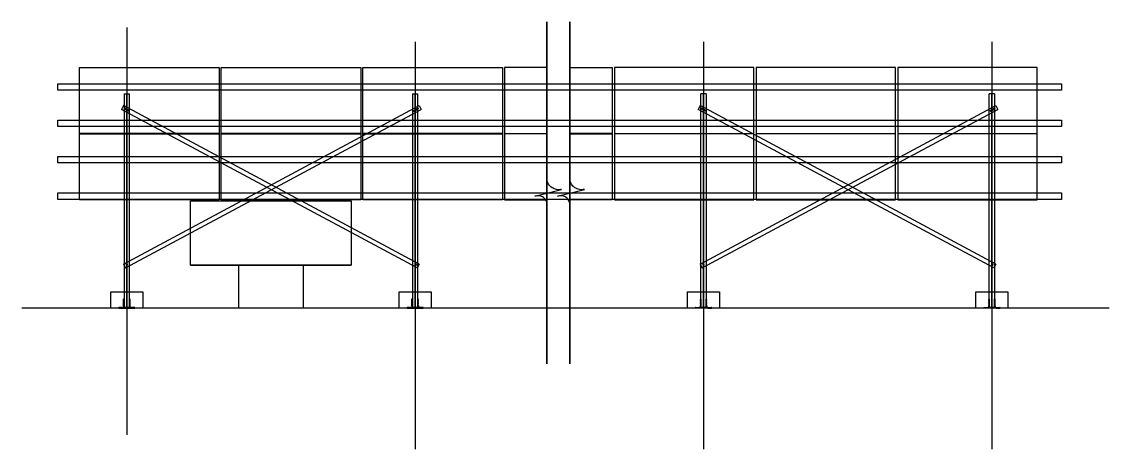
# Model space of a CAD drawing. Header units: millimetres. Extents: x -981 to 40050, y -7777 to 26000.
# Drawn here: x -981 to 9175, y -7318 to -3327 of the extents above; entities that cross this region are included whole.
import ezdxf

# ---------------------------------------------------------------- set-up
doc = ezdxf.new("R2010")
doc.units = ezdxf.units.MM
doc.layers.add('ELEVATION', color=7, linetype='Continuous')

# ---------------------------------------------------------------- blocks, each defined once
blk = doc.blocks.new('TCR_PWA_TANK_ROOF_40X26_240_BACK_ELEVATION')
for points in [[(3924, -522), (3924, 978), (3922, 987), (3919, 996), (3915, 1004), (3910, 1012), (3904, 1020), (3897, 1026), (3890, 1032), (3882, 1038), (3874, 1042), (3865, 1045), (3856, 1047), (3846, 1049), (3837, 1049), (3828, 1048), (3818, 1046), (3809, 1044), (4061, 1108), (4050, 1106), (4038, 1104), (4026, 1105), (4014, 1106), (4003, 1109), (3992, 1112), (3981, 1118), (3971, 1124), (3961, 1131), (3953, 1139), (3945, 1148), (3939, 1158), (3933, 1169), (3929, 1180), (3926, 1191), (3924, 1203), (3924, 2673)], [(3924, 2673), (3924, -522)], [(4138, -522), (4138, 978), (4135, 987), (4132, 996), (4128, 1004), (4123, 1012), (4117, 1020), (4111, 1026), (4104, 1032), (4096, 1038), (4087, 1042), (4078, 1045), (4069, 1047), (4060, 1049), (4050, 1049), (4041, 1048), (4032, 1046), (4023, 1044), (4275, 1108), (4263, 1106), (4251, 1104), (4239, 1105), (4228, 1106), (4216, 1109), (4205, 1112), (4194, 1118), (4184, 1124), (4175, 1131), (4166, 1139), (4159, 1148), (4152, 1158), (4147, 1169), (4143, 1180), (4139, 1191), (4138, 1203), (4138, 2673)], [(4138, 2673), (4138, -522)], [(0, 2620), (0, -1183)], [(2693, 2485), (2693, -1318)], [(5385, 2485), (5385, -1318)], [(8078, 2485), (8078, -1318)], [(-441, 2246), (862, 2246)], [(-441, 1629), (-441, 2246)], [(862, 2246), (862, 1629)], [(882, 2246), (2185, 2246), (2185, 1629), (882, 1629), (882, 2246)], [(2205, 2246), (3508, 2246), (3508, 1629), (2205, 1629), (2205, 2246)], [(3924, 2246), (3528, 2246)], [(3528, 2246), (3528, 1629)], [(3924, 1629), (3924, 2246)], [(4138, 1629), (4138, 2246)], [(4138, 2246), (4534, 2246)], [(4534, 2246), (4534, 1629)], [(5857, 2246), (4554, 2246), (4554, 1629), (5857, 1629), (5857, 2246)], [(7180, 2246), (5877, 2246), (5877, 1629), (7180, 1629), (7180, 2246)], [(8503, 2246), (7200, 2246)], [(7200, 2246), (7200, 1629)], [(8503, 1629), (8503, 2246)], [(-644, 2095), (8730, 2095), (8730, 2035), (-644, 2035), (-644, 2095)], [(-25, 2001), (25, 2001)], [(-25, 2001), (-25, 6), (25, 6), (25, 2001)], [(0, 6), (0, 2001)], [(2668, 2001), (2718, 2001)], [(2668, 2001), (2668, 6), (2718, 6), (2718, 2001)], [(2693, 6), (2693, 2001)], [(5410, 2001), (5360, 2001)], [(5410, 2001), (5410, 6), (5360, 6), (5360, 2001)], [(5385, 6), (5385, 2001)], [(8103, 2001), (8053, 2001)], [(8103, 2001), (8103, 6), (8053, 6), (8053, 2001)], [(8078, 6), (8078, 2001)], [(-30, 1890), (-49, 1855)], [(2713, 376), (-49, 1855)], [(-31, 411), (2730, 1890)], [(2731, 411), (-30, 1890)], [(-23, 1864), (23, 1839)], [(-20, 1857), (-21, 1858), (-22, 1860), (-22, 1861), (-21, 1863), (-20, 1864), (-19, 1865), (-17, 1865), (-16, 1865)], [(-15, 1866), (-20, 1856)], [(16, 1838), (-20, 1857)], [(20, 1846), (-16, 1865)], [(-13, 376), (2749, 1855)], [(-5, 1851), (5, 1851)], [(0, 1847), (0, 1856)], [(20, 1847), (15, 1837)], [(20, 1846), (21, 1845), (21, 1844), (22, 1843), (22, 1842), (22, 1841), (21, 1840), (21, 1839), (20, 1838), (19, 1838), (18, 1838), (17, 1838), (16, 1838)], [(2723, 1864), (2677, 1839)], [(2680, 1846), (2679, 1845), (2679, 1844), (2678, 1843), (2678, 1842), (2678, 1841), (2679, 1840), (2679, 1839), (2680, 1838), (2681, 1838), (2682, 1838), (2683, 1838), (2684, 1838)], [(2680, 1846), (2716, 1865)], [(2680, 1847), (2685, 1837)], [(2684, 1838), (2720, 1857)], [(2688, 1851), (2697, 1851)], [(2693, 1847), (2693, 1856)], [(2715, 1866), (2720, 1856)], [(2720, 1857), (2721, 1858), (2722, 1860), (2722, 1861), (2721, 1863), (2720, 1864), (2719, 1865), (2717, 1865), (2716, 1865)], [(2730, 1890), (2749, 1855)], [(5355, 1890), (5336, 1855)], [(8098, 376), (5336, 1855)], [(5354, 411), (8116, 1890)], [(8117, 411), (5355, 1890)], [(5362, 1864), (5409, 1839)], [(5366, 1857), (5365, 1858), (5364, 1860), (5364, 1861), (5364, 1863), (5365, 1864), (5367, 1865), (5368, 1865), (5370, 1865)], [(5370, 1866), (5365, 1856)], [(5401, 1838), (5366, 1857)], [(5405, 1846), (5370, 1865)], [(5373, 376), (8135, 1855)], [(5390, 1851), (5381, 1851)], [(5385, 1847), (5385, 1856)], [(5406, 1847), (5401, 1837)], [(5405, 1846), (5406, 1845), (5407, 1844), (5407, 1843), (5407, 1842), (5407, 1841), (5407, 1840), (5406, 1839), (5405, 1838), (5404, 1838), (5403, 1838), (5402, 1838), (5401, 1838)], [(8109, 1864), (8062, 1839)], [(8066, 1846), (8065, 1845), (8064, 1844), (8064, 1843), (8064, 1842), (8064, 1841), (8064, 1840), (8065, 1839), (8066, 1838), (8067, 1838), (8068, 1838), (8069, 1838), (8070, 1838)], [(8065, 1847), (8070, 1837)], [(8066, 1846), (8101, 1865)], [(8070, 1838), (8105, 1857)], [(8083, 1851), (8074, 1851)], [(8078, 1847), (8078, 1856)], [(8101, 1866), (8106, 1856)], [(8105, 1857), (8106, 1858), (8107, 1860), (8107, 1861), (8107, 1863), (8106, 1864), (8104, 1865), (8103, 1865), (8101, 1865)], [(8116, 1890), (8135, 1855)], [(-644, 1755), (8730, 1755), (8730, 1695), (-644, 1695), (-644, 1755)], [(862, 1629), (-441, 1629)], [(-441, 1626), (862, 1626), (862, 1009), (-441, 1009), (-441, 1626)], [(882, 1626), (2185, 1626), (2185, 1009), (882, 1009), (882, 1626)], [(2205, 1626), (3508, 1626), (3508, 1009), (2205, 1009), (2205, 1626)], [(3528, 1629), (3924, 1629)], [(3924, 1626), (3528, 1626)], [(3528, 1626), (3528, 1009)], [(3924, 1009), (3924, 1626)], [(4534, 1629), (4138, 1629)], [(4138, 1009), (4138, 1626)], [(4138, 1626), (4534, 1626)], [(4534, 1626), (4534, 1009)], [(5857, 1626), (4554, 1626), (4554, 1009), (5857, 1009), (5857, 1626)], [(7180, 1626), (5877, 1626), (5877, 1009), (7180, 1009), (7180, 1626)], [(7200, 1629), (8503, 1629)], [(8503, 1626), (7200, 1626), (7200, 1009), (8503, 1009), (8503, 1626)], [(-644, 1415), (8730, 1415), (8730, 1355), (-644, 1355), (-644, 1415)], [(-644, 1075), (8730, 1075), (8730, 1015), (-644, 1015), (-644, 1075)], [(596, 1000), (2096, 1000), (2096, 400), (596, 400), (596, 1000)], [(3528, 1009), (3924, 1009)], [(4534, 1009), (4138, 1009)], [(-31, 411), (-13, 376)], [(-6, 402), (6, 408)], [(4, 405), (4, 404), (3, 402), (2, 401), (0, 401), (-2, 401), (-3, 402), (-4, 404), (-4, 405), (-4, 407), (-3, 408), (-2, 409), (0, 410), (2, 409), (3, 408), (4, 407), (4, 405)], [(-3, 410), (3, 401)], [(2706, 402), (2694, 408)], [(2696, 405), (2696, 404), (2697, 402), (2698, 401), (2700, 401), (2702, 401), (2703, 402), (2704, 404), (2704, 405), (2704, 407), (2703, 408), (2702, 409), (2700, 410), (2698, 409), (2697, 408), (2696, 407), (2696, 405)], [(2703, 410), (2697, 401)], [(2731, 411), (2713, 376)], [(5354, 411), (5373, 376)], [(5380, 402), (5391, 408)], [(5390, 405), (5389, 404), (5388, 402), (5387, 401), (5385, 401), (5384, 401), (5382, 402), (5382, 404), (5381, 405), (5382, 407), (5382, 408), (5384, 409), (5385, 410), (5387, 409), (5388, 408), (5389, 407), (5390, 405)], [(5383, 410), (5388, 401)], [(8091, 402), (8080, 408)], [(8081, 405), (8082, 404), (8082, 402), (8084, 401), (8085, 401), (8087, 401), (8088, 402), (8089, 404), (8090, 405), (8089, 407), (8088, 408), (8087, 409), (8085, 410), (8084, 409), (8082, 408), (8082, 407), (8081, 405)], [(8088, 410), (8083, 401)], [(8117, 411), (8098, 376)], [(596, 400), (2096, 400)], [(1046, 400), (1646, 400), (1646, 0), (1046, 0), (1046, 400)], [(-150, 150), (150, 150), (150, 0), (-150, 0), (-150, 150)], [(-5, 156), (5, 156)], [(0, 151), (0, 160)], [(2543, 150), (2843, 150), (2843, 0), (2543, 0), (2543, 150)], [(2688, 156), (2697, 156)], [(2693, 151), (2693, 160)], [(5235, 150), (5535, 150), (5535, 0), (5235, 0), (5235, 150)], [(5390, 156), (5381, 156)], [(5385, 151), (5385, 160)], [(7928, 150), (8228, 150), (8228, 0), (7928, 0), (7928, 150)], [(8083, 156), (8074, 156)], [(8078, 151), (8078, 160)], [(9175, 0), (-981, 0)], [(-77, 3), (-76, 4), (-76, 4), (-75, 5), (-75, 5)], [(-77, 3), (-77, 2)], [(-75, 0), (-75, 0), (-76, 1), (-76, 1), (-77, 2)], [(-59, 5), (-75, 5)], [(-75, 0), (74, 0)], [(-41, 0), (-75, 0)], [(-66, 5), (-66, 0)], [(-59, 8), (-59, 0)], [(-58, 5), (-58, 5), (-58, 5), (-58, 5), (-59, 5), (-59, 5), (-59, 5), (-59, 5), (-59, 5)], [(-35, 5), (-58, 5)], [(-52, 5), (-52, 0)], [(-30, 10), (-30, 8), (-32, 6), (-33, 5), (-35, 5)], [(-23, 60), (-33, 60)], [(-23, 33), (-33, 33)], [(-30, 84), (-30, 84), (-29, 85), (-29, 85), (-29, 85)], [(-30, 84), (-30, 82)], [(-30, 80), (-30, 80), (-30, 80), (-30, 80), (-30, 80), (-30, 80), (-30, 80), (-30, 81), (-30, 81), (-30, 81), (-30, 82), (-30, 82), (-30, 82)], [(-30, 76), (-30, 76), (-30, 76), (-30, 76), (-30, 76), (-30, 76), (-30, 76), (-30, 77), (-30, 77), (-30, 77), (-30, 78), (-30, 78), (-30, 78), (-30, 78), (-30, 78), (-30, 79), (-30, 79), (-30, 79), (-30, 80), (-30, 80), (-30, 80)], [(-30, 72), (-30, 72), (-30, 72), (-30, 72), (-30, 72), (-30, 72), (-30, 72), (-30, 73), (-30, 73), (-30, 73), (-30, 74), (-30, 74), (-30, 74), (-30, 74), (-30, 74), (-30, 75), (-30, 75), (-30, 75), (-30, 76), (-30, 76), (-30, 76)], [(-30, 68), (-30, 68), (-30, 68), (-30, 68), (-30, 68), (-30, 68), (-30, 68), (-30, 69), (-30, 69), (-30, 69), (-30, 70), (-30, 70), (-30, 70), (-30, 70), (-30, 70), (-30, 71), (-30, 71), (-30, 71), (-30, 72), (-30, 72), (-30, 72)], [(-30, 64), (-30, 64), (-30, 64), (-30, 64), (-30, 64), (-30, 64), (-30, 64), (-30, 65), (-30, 65), (-30, 65), (-30, 65), (-30, 66), (-30, 66), (-30, 66), (-30, 66), (-30, 67), (-30, 67), (-30, 67), (-30, 68), (-30, 68), (-30, 68)], [(-30, 66), (-25, 66)], [(-30, 60), (-30, 60), (-30, 60), (-30, 60), (-30, 60), (-30, 60), (-30, 60), (-30, 61), (-30, 61), (-30, 61), (-30, 62), (-30, 62), (-30, 62), (-30, 62), (-30, 62), (-30, 63), (-30, 63), (-30, 63), (-30, 64), (-30, 64), (-30, 64)], [(-30, 56), (-30, 56), (-30, 56), (-30, 56), (-30, 56), (-30, 56), (-30, 56), (-30, 57), (-30, 57), (-30, 57), (-30, 58), (-30, 58), (-30, 58), (-30, 58), (-30, 58), (-30, 59), (-30, 59), (-30, 59), (-30, 60), (-30, 60), (-30, 60)], [(-30, 52), (-30, 52), (-30, 52), (-30, 52), (-30, 52), (-30, 52), (-30, 52), (-30, 53), (-30, 53), (-30, 53), (-30, 54), (-30, 54), (-30, 54), (-30, 54), (-30, 54), (-30, 55), (-30, 55), (-30, 55), (-30, 56), (-30, 56), (-30, 56)], [(-30, 48), (-30, 48), (-30, 48), (-30, 48), (-30, 48), (-30, 48), (-30, 48), (-30, 49), (-30, 49), (-30, 49), (-30, 50), (-30, 50), (-30, 50), (-30, 50), (-30, 50), (-30, 51), (-30, 51), (-30, 51), (-30, 51), (-30, 52), (-30, 52)], [(-30, 44), (-30, 44), (-30, 44), (-30, 44), (-30, 44), (-30, 44), (-30, 44), (-30, 45), (-30, 45), (-30, 45), (-30, 46), (-30, 46), (-30, 46), (-30, 46), (-30, 46), (-30, 47), (-30, 47), (-30, 47), (-30, 48), (-30, 48), (-30, 48)], [(-30, 40), (-30, 40), (-30, 40), (-30, 40), (-30, 40), (-30, 40), (-30, 40), (-30, 41), (-30, 41), (-30, 41), (-30, 42), (-30, 42), (-30, 42), (-30, 42), (-30, 42), (-30, 43), (-30, 43), (-30, 43), (-30, 44), (-30, 44), (-30, 44)], [(-30, 36), (-30, 36), (-30, 36), (-30, 36), (-30, 36), (-30, 36), (-30, 36), (-30, 37), (-30, 37), (-30, 37), (-30, 38), (-30, 38), (-30, 38), (-30, 38), (-30, 38), (-30, 39), (-30, 39), (-30, 39), (-30, 40), (-30, 40), (-30, 40)], [(-30, 32), (-30, 32), (-30, 32), (-30, 32), (-30, 32), (-30, 32), (-30, 32), (-30, 33), (-30, 33), (-30, 33), (-30, 34), (-30, 34), (-30, 34), (-30, 34), (-30, 34), (-30, 35), (-30, 35), (-30, 35), (-30, 36), (-30, 36), (-30, 36)], [(-30, 28), (-30, 28), (-30, 28), (-30, 28), (-30, 28), (-30, 28), (-30, 28), (-30, 29), (-30, 29), (-30, 29), (-30, 30), (-30, 30), (-30, 30), (-30, 30), (-30, 30), (-30, 31), (-30, 31), (-30, 31), (-30, 32), (-30, 32), (-30, 32)], [(-30, 24), (-30, 24), (-30, 24), (-30, 24), (-30, 24), (-30, 24), (-30, 24), (-30, 25), (-30, 25), (-30, 25), (-30, 26), (-30, 26), (-30, 26), (-30, 26), (-30, 26), (-30, 27), (-30, 27), (-30, 27), (-30, 28), (-30, 28), (-30, 28)], [(-30, 26), (-25, 26)], [(-30, 21), (-30, 21), (-30, 22), (-30, 22), (-30, 22), (-30, 22), (-30, 22), (-30, 23), (-30, 23), (-30, 23), (-30, 24), (-30, 24), (-30, 24)], [(-30, 21), (-30, 10)], [(-26, 85), (-29, 85)], [(-26, 85), (-26, 85), (-26, 85), (-25, 84), (-25, 84)], [(-25, 4), (-25, 84)], [(25, 4), (-25, 4)], [(-25, 4), (-25, 4), (-25, 4), (-25, 4), (-25, 4)], [(0, 0), (0, 78)], [(23, 60), (33, 60)], [(23, 33), (33, 33)], [(25, 84), (25, 84), (26, 85), (26, 85), (26, 85)], [(25, 84), (25, 4)], [(25, 66), (30, 66)], [(25, 26), (30, 26)], [(25, 4), (25, 4), (25, 4), (25, 4), (25, 4)], [(29, 85), (26, 85)], [(29, 85), (29, 85), (29, 85), (30, 84), (30, 84)], [(30, 82), (30, 84)], [(30, 82), (30, 82), (30, 82), (30, 82), (30, 82)], [(30, 82), (30, 81)], [(30, 81), (30, 80)], [(30, 81), (30, 81), (30, 81), (30, 81), (30, 81)], [(30, 80), (30, 79)], [(30, 80), (30, 80), (30, 80), (30, 80), (30, 80)], [(30, 79), (30, 78)], [(30, 79), (30, 79), (30, 79), (30, 79), (30, 79)], [(30, 78), (30, 77)], [(30, 78), (30, 78), (30, 78), (30, 78), (30, 78)], [(30, 77), (30, 76)], [(30, 77), (30, 77), (30, 77), (30, 77), (30, 77)], [(30, 76), (30, 75)], [(30, 76), (30, 76), (30, 76), (30, 76), (30, 76)], [(30, 75), (30, 74)], [(30, 75), (30, 75), (30, 75), (30, 75), (30, 75)], [(30, 74), (30, 73)], [(30, 74), (30, 74), (30, 74), (30, 74), (30, 74)], [(30, 73), (30, 72)], [(30, 73), (30, 73), (30, 73), (30, 73), (30, 73)], [(30, 72), (30, 71)], [(30, 72), (30, 72), (30, 72), (30, 72), (30, 72)], [(30, 71), (30, 70)], [(30, 71), (30, 71), (30, 71), (30, 71), (30, 71)], [(30, 70), (30, 69)], [(30, 70), (30, 70), (30, 70), (30, 70), (30, 70)], [(30, 69), (30, 68)], [(30, 69), (30, 69), (30, 69), (30, 69), (30, 69)], [(30, 68), (30, 67)], [(30, 68), (30, 68), (30, 68), (30, 68), (30, 68)], [(30, 67), (30, 66)], [(30, 67), (30, 67), (30, 67), (30, 67), (30, 67)], [(30, 66), (30, 65)], [(30, 66), (30, 66), (30, 66), (30, 66), (30, 66)], [(30, 65), (30, 64)], [(30, 65), (30, 65), (30, 65), (30, 65), (30, 65)], [(30, 64), (30, 63)], [(30, 64), (30, 64), (30, 64), (30, 64), (30, 64)], [(30, 63), (30, 62)], [(30, 63), (30, 63), (30, 63), (30, 63), (30, 63)], [(30, 62), (30, 61)], [(30, 62), (30, 62), (30, 62), (30, 62), (30, 62)], [(30, 61), (30, 60)], [(30, 61), (30, 61), (30, 61), (30, 61), (30, 61)], [(30, 60), (30, 59)], [(30, 60), (30, 60), (30, 60), (30, 60), (30, 60)], [(30, 59), (30, 58)], [(30, 59), (30, 59), (30, 59), (30, 59), (30, 59)], [(30, 58), (30, 57)], [(30, 58), (30, 58), (30, 58), (30, 58), (30, 58)], [(30, 57), (30, 56)], [(30, 57), (30, 57), (30, 57), (30, 57), (30, 57)], [(30, 56), (30, 55)], [(30, 56), (30, 56), (30, 56), (30, 56), (30, 56)], [(30, 55), (30, 54)], [(30, 55), (30, 55), (30, 55), (30, 55), (30, 55)], [(30, 54), (30, 53)], [(30, 54), (30, 54), (30, 54), (30, 54), (30, 54)], [(30, 53), (30, 52)], [(30, 53), (30, 53), (30, 53), (30, 53), (30, 53)], [(30, 52), (30, 51)], [(30, 52), (30, 52), (30, 52), (30, 52), (30, 52)], [(30, 51), (30, 50)], [(30, 51), (30, 51), (30, 51), (30, 51), (30, 51)], [(30, 50), (30, 49)], [(30, 50), (30, 50), (30, 50), (30, 50), (30, 50)], [(30, 49), (30, 48)], [(30, 49), (30, 49), (30, 49), (30, 49), (30, 49)], [(30, 48), (30, 47)], [(30, 48), (30, 48), (30, 48), (30, 48), (30, 48)], [(30, 47), (30, 46)], [(30, 47), (30, 47), (30, 47), (30, 47), (30, 47)], [(30, 46), (30, 45)], [(30, 46), (30, 46), (30, 46), (30, 46), (30, 46)], [(30, 45), (30, 44)], [(30, 45), (30, 45), (30, 45), (30, 45), (30, 45)], [(30, 44), (30, 43)], [(30, 44), (30, 44), (30, 44), (30, 44), (30, 44)], [(30, 43), (30, 42)], [(30, 43), (30, 43), (30, 43), (30, 43), (30, 43)], [(30, 42), (30, 41)], [(30, 42), (30, 42), (30, 42), (30, 42), (30, 42)], [(30, 41), (30, 40)], [(30, 41), (30, 41), (30, 41), (30, 41), (30, 41)], [(30, 40), (30, 39)], [(30, 40), (30, 40), (30, 40), (30, 40), (30, 40)], [(30, 39), (30, 38)], [(30, 39), (30, 39), (30, 39), (30, 39), (30, 39)], [(30, 38), (30, 37)], [(30, 38), (30, 38), (30, 38), (30, 38), (30, 38)], [(30, 37), (30, 36)], [(30, 37), (30, 37), (30, 37), (30, 37), (30, 37)], [(30, 36), (30, 35)], [(30, 36), (30, 36), (30, 36), (30, 36), (30, 36)], [(30, 35), (30, 34)], [(30, 35), (30, 35), (30, 35), (30, 35), (30, 35)], [(30, 34), (30, 33)], [(30, 34), (30, 34), (30, 34), (30, 34), (30, 34)], [(30, 33), (30, 32)], [(30, 33), (30, 33), (30, 33), (30, 33), (30, 33)], [(30, 32), (30, 31)], [(30, 32), (30, 32), (30, 32), (30, 32), (30, 32)], [(30, 31), (30, 30)], [(30, 31), (30, 31), (30, 31), (30, 31), (30, 31)], [(30, 30), (30, 29)], [(30, 30), (30, 30), (30, 30), (30, 30), (30, 30)], [(30, 29), (30, 28)], [(30, 29), (30, 29), (30, 29), (30, 29), (30, 29)], [(30, 28), (30, 27)], [(30, 28), (30, 28), (30, 28), (30, 28), (30, 28)], [(30, 27), (30, 26)], [(30, 27), (30, 27), (30, 27), (30, 27), (30, 27)], [(30, 26), (30, 25)], [(30, 26), (30, 26), (30, 26), (30, 26), (30, 26)], [(30, 25), (30, 24)], [(30, 25), (30, 25), (30, 25), (30, 25), (30, 25)], [(30, 24), (30, 23)], [(30, 24), (30, 24), (30, 24), (30, 24), (30, 24)], [(30, 23), (30, 22)], [(30, 23), (30, 23), (30, 23), (30, 23), (30, 23)], [(30, 22), (30, 21)], [(30, 22), (30, 22), (30, 22), (30, 22), (30, 22)], [(30, 21), (30, 10)], [(30, 21), (30, 21), (30, 21), (30, 21), (30, 21)], [(35, 5), (33, 5), (32, 6), (30, 8), (30, 10)], [(58, 5), (35, 5)], [(51, 5), (51, 0)], [(58, 8), (58, 0)], [(59, 5), (59, 5), (59, 5), (59, 5), (58, 5), (58, 5), (58, 5), (58, 5), (58, 5)], [(74, 5), (59, 5)], [(65, 5), (65, 0)], [(74, 5), (75, 5), (76, 4), (76, 4), (76, 3)], [(76, 2), (76, 1), (76, 1), (75, 0), (74, 0)], [(76, 2), (76, 3)], [(2616, 3), (2616, 4), (2617, 4), (2617, 5), (2618, 5)], [(2616, 3), (2616, 2)], [(2618, 0), (2617, 0), (2617, 1), (2616, 1), (2616, 2)], [(2634, 5), (2618, 5)], [(2618, 0), (2767, 0)], [(2652, 0), (2618, 0)], [(2627, 5), (2627, 0)], [(2634, 8), (2634, 0)], [(2635, 5), (2635, 5), (2634, 5), (2634, 5), (2634, 5), (2634, 5), (2634, 5), (2634, 5), (2634, 5)], [(2658, 5), (2635, 5)], [(2641, 5), (2641, 0)], [(2663, 10), (2662, 8), (2661, 6), (2660, 5), (2658, 5)], [(2670, 60), (2660, 60)], [(2670, 33), (2660, 33)], [(2663, 84), (2663, 84), (2663, 85), (2664, 85), (2664, 85)], [(2663, 84), (2663, 82)], [(2663, 80), (2663, 80), (2663, 80), (2663, 80), (2663, 80), (2663, 80), (2663, 80), (2663, 81), (2663, 81), (2663, 81), (2663, 82), (2663, 82), (2663, 82)], [(2663, 76), (2663, 76), (2663, 76), (2663, 76), (2663, 76), (2663, 76), (2663, 76), (2663, 77), (2663, 77), (2663, 77), (2663, 78), (2663, 78), (2663, 78), (2663, 78), (2663, 78), (2663, 79), (2663, 79), (2663, 79), (2663, 80), (2663, 80), (2663, 80)], [(2663, 72), (2663, 72), (2663, 72), (2663, 72), (2663, 72), (2663, 72), (2663, 72), (2663, 73), (2663, 73), (2663, 73), (2663, 74), (2663, 74), (2663, 74), (2663, 74), (2663, 74), (2663, 75), (2663, 75), (2663, 75), (2663, 76), (2663, 76), (2663, 76)], [(2663, 68), (2663, 68), (2663, 68), (2663, 68), (2663, 68), (2663, 68), (2663, 68), (2663, 69), (2663, 69), (2663, 69), (2663, 70), (2663, 70), (2663, 70), (2663, 70), (2663, 70), (2663, 71), (2663, 71), (2663, 71), (2663, 72), (2663, 72), (2663, 72)], [(2663, 64), (2663, 64), (2663, 64), (2663, 64), (2663, 64), (2663, 64), (2663, 64), (2663, 65), (2663, 65), (2663, 65), (2663, 65), (2663, 66), (2663, 66), (2663, 66), (2663, 66), (2663, 67), (2663, 67), (2663, 67), (2663, 68), (2663, 68), (2663, 68)], [(2663, 66), (2667, 66)], [(2663, 60), (2663, 60), (2663, 60), (2663, 60), (2663, 60), (2663, 60), (2663, 60), (2663, 61), (2663, 61), (2663, 61), (2663, 62), (2663, 62), (2663, 62), (2663, 62), (2663, 62), (2663, 63), (2663, 63), (2663, 63), (2663, 64), (2663, 64), (2663, 64)], [(2663, 56), (2663, 56), (2663, 56), (2663, 56), (2663, 56), (2663, 56), (2663, 56), (2663, 57), (2663, 57), (2663, 57), (2663, 58), (2663, 58), (2663, 58), (2663, 58), (2663, 58), (2663, 59), (2663, 59), (2663, 59), (2663, 60), (2663, 60), (2663, 60)], [(2663, 52), (2663, 52), (2663, 52), (2663, 52), (2663, 52), (2663, 52), (2663, 52), (2663, 53), (2663, 53), (2663, 53), (2663, 54), (2663, 54), (2663, 54), (2663, 54), (2663, 54), (2663, 55), (2663, 55), (2663, 55), (2663, 56), (2663, 56), (2663, 56)], [(2663, 48), (2663, 48), (2663, 48), (2663, 48), (2663, 48), (2663, 48), (2663, 48), (2663, 49), (2663, 49), (2663, 49), (2663, 50), (2663, 50), (2663, 50), (2663, 50), (2663, 50), (2663, 51), (2663, 51), (2663, 51), (2663, 51), (2663, 52), (2663, 52)], [(2663, 44), (2663, 44), (2663, 44), (2663, 44), (2663, 44), (2663, 44), (2663, 44), (2663, 45), (2663, 45), (2663, 45), (2663, 46), (2663, 46), (2663, 46), (2663, 46), (2663, 46), (2663, 47), (2663, 47), (2663, 47), (2663, 48), (2663, 48), (2663, 48)], [(2663, 40), (2663, 40), (2663, 40), (2663, 40), (2663, 40), (2663, 40), (2663, 40), (2663, 41), (2663, 41), (2663, 41), (2663, 42), (2663, 42), (2663, 42), (2663, 42), (2663, 42), (2663, 43), (2663, 43), (2663, 43), (2663, 44), (2663, 44), (2663, 44)], [(2663, 36), (2663, 36), (2663, 36), (2663, 36), (2663, 36), (2663, 36), (2663, 36), (2663, 37), (2663, 37), (2663, 37), (2663, 38), (2663, 38), (2663, 38), (2663, 38), (2663, 38), (2663, 39), (2663, 39), (2663, 39), (2663, 40), (2663, 40), (2663, 40)], [(2663, 32), (2663, 32), (2663, 32), (2663, 32), (2663, 32), (2663, 32), (2663, 32), (2663, 33), (2663, 33), (2663, 33), (2663, 34), (2663, 34), (2663, 34), (2663, 34), (2663, 34), (2663, 35), (2663, 35), (2663, 35), (2663, 36), (2663, 36), (2663, 36)], [(2663, 28), (2663, 28), (2663, 28), (2663, 28), (2663, 28), (2663, 28), (2663, 28), (2663, 29), (2663, 29), (2663, 29), (2663, 30), (2663, 30), (2663, 30), (2663, 30), (2663, 30), (2663, 31), (2663, 31), (2663, 31), (2663, 32), (2663, 32), (2663, 32)], [(2663, 24), (2663, 24), (2663, 24), (2663, 24), (2663, 24), (2663, 24), (2663, 24), (2663, 25), (2663, 25), (2663, 25), (2663, 26), (2663, 26), (2663, 26), (2663, 26), (2663, 26), (2663, 27), (2663, 27), (2663, 27), (2663, 28), (2663, 28), (2663, 28)], [(2663, 26), (2667, 26)], [(2663, 21), (2663, 21), (2663, 22), (2663, 22), (2663, 22), (2663, 22), (2663, 22), (2663, 23), (2663, 23), (2663, 23), (2663, 24), (2663, 24), (2663, 24)], [(2663, 21), (2663, 10)], [(2666, 85), (2664, 85)], [(2666, 85), (2667, 85), (2667, 85), (2667, 84), (2667, 84)], [(2667, 4), (2667, 84)], [(2668, 4), (2668, 4), (2668, 4), (2667, 4), (2667, 4)], [(2718, 4), (2668, 4)], [(2693, 0), (2693, 78)], [(2716, 60), (2725, 60)], [(2716, 33), (2725, 33)], [(2718, 84), (2718, 84), (2718, 85), (2719, 85), (2719, 85)], [(2718, 84), (2718, 4)], [(2718, 66), (2723, 66)], [(2718, 26), (2723, 26)], [(2718, 4), (2718, 4), (2718, 4), (2718, 4), (2718, 4)], [(2721, 85), (2719, 85)], [(2721, 85), (2722, 85), (2722, 85), (2722, 84), (2722, 84)], [(2722, 82), (2722, 84)], [(2722, 82), (2722, 82), (2722, 82), (2722, 82), (2722, 82)], [(2722, 82), (2723, 81)], [(2723, 81), (2722, 80)], [(2722, 80), (2723, 79)], [(2722, 80), (2722, 80), (2722, 80), (2722, 80), (2722, 80)], [(2723, 79), (2722, 78)], [(2722, 78), (2723, 77)], [(2722, 78), (2722, 78), (2722, 78), (2722, 78), (2722, 78)], [(2723, 77), (2722, 76)], [(2722, 76), (2723, 75)], [(2722, 76), (2722, 76), (2722, 76), (2722, 76), (2722, 76)], [(2723, 75), (2722, 74)], [(2722, 74), (2723, 73)], [(2722, 74), (2722, 74), (2722, 74), (2722, 74), (2722, 74)], [(2723, 73), (2722, 72)], [(2722, 72), (2723, 71)], [(2722, 72), (2722, 72), (2722, 72), (2722, 72), (2722, 72)], [(2723, 71), (2722, 70)], [(2722, 70), (2723, 69)], [(2722, 70), (2722, 70), (2722, 70), (2722, 70), (2722, 70)], [(2723, 69), (2722, 68)], [(2722, 68), (2723, 67)], [(2722, 68), (2722, 68), (2722, 68), (2722, 68), (2722, 68)], [(2723, 67), (2722, 66)], [(2722, 66), (2723, 65)], [(2722, 66), (2722, 66), (2722, 66), (2722, 66), (2722, 66)], [(2723, 65), (2722, 64)], [(2722, 64), (2723, 63)], [(2722, 64), (2722, 64), (2722, 64), (2722, 64), (2722, 64)], [(2723, 63), (2722, 62)], [(2722, 62), (2723, 61)], [(2722, 62), (2722, 62), (2722, 62), (2722, 62), (2722, 62)], [(2723, 61), (2722, 60)], [(2722, 60), (2723, 59)], [(2722, 60), (2722, 60), (2722, 60), (2722, 60), (2722, 60)], [(2723, 59), (2722, 58)], [(2722, 58), (2723, 57)], [(2722, 58), (2722, 58), (2722, 58), (2722, 58), (2722, 58)], [(2723, 57), (2722, 56)], [(2722, 56), (2723, 55)], [(2722, 56), (2722, 56), (2722, 56), (2722, 56), (2722, 56)], [(2723, 55), (2722, 54)], [(2722, 54), (2723, 53)], [(2722, 54), (2722, 54), (2722, 54), (2722, 54), (2722, 54)], [(2723, 53), (2722, 52)], [(2722, 52), (2723, 51)], [(2722, 52), (2722, 52), (2722, 52), (2722, 52), (2722, 52)], [(2723, 51), (2722, 50)], [(2722, 50), (2723, 49)], [(2722, 50), (2722, 50), (2722, 50), (2722, 50), (2722, 50)], [(2723, 49), (2722, 48)], [(2722, 48), (2723, 47)], [(2722, 48), (2722, 48), (2722, 48), (2722, 48), (2722, 48)], [(2723, 47), (2722, 46)], [(2722, 46), (2723, 45)], [(2722, 46), (2722, 46), (2722, 46), (2722, 46), (2722, 46)], [(2723, 45), (2722, 44)], [(2722, 44), (2723, 43)], [(2722, 44), (2722, 44), (2722, 44), (2722, 44), (2722, 44)], [(2723, 43), (2722, 42)], [(2722, 42), (2723, 41)], [(2722, 42), (2722, 42), (2722, 42), (2722, 42), (2722, 42)], [(2723, 41), (2722, 40)], [(2722, 40), (2723, 39)], [(2722, 40), (2722, 40), (2722, 40), (2722, 40), (2722, 40)], [(2723, 39), (2722, 38)], [(2722, 38), (2723, 37)], [(2722, 38), (2722, 38), (2722, 38), (2722, 38), (2722, 38)], [(2723, 37), (2722, 36)], [(2722, 36), (2723, 35)], [(2722, 36), (2722, 36), (2722, 36), (2722, 36), (2722, 36)], [(2723, 35), (2722, 34)], [(2722, 34), (2723, 33)], [(2722, 34), (2722, 34), (2722, 34), (2722, 34), (2722, 34)], [(2723, 33), (2722, 32)], [(2722, 32), (2723, 31)], [(2722, 32), (2722, 32), (2722, 32), (2722, 32), (2722, 32)], [(2723, 31), (2722, 30)], [(2722, 30), (2723, 29)], [(2722, 30), (2722, 30), (2722, 30), (2722, 30), (2722, 30)], [(2723, 29), (2722, 28)], [(2722, 28), (2723, 27)], [(2722, 28), (2722, 28), (2722, 28), (2722, 28), (2722, 28)], [(2723, 27), (2722, 26)], [(2722, 26), (2723, 25)], [(2722, 26), (2722, 26), (2722, 26), (2722, 26), (2722, 26)], [(2723, 25), (2722, 24)], [(2722, 24), (2723, 23)], [(2722, 24), (2722, 24), (2722, 24), (2722, 24), (2722, 24)], [(2723, 23), (2722, 22)], [(2722, 22), (2723, 21)], [(2722, 22), (2722, 22), (2722, 22), (2722, 22), (2722, 22)], [(2723, 81), (2723, 81), (2723, 81), (2723, 81), (2723, 81)], [(2723, 79), (2723, 79), (2723, 79), (2723, 79), (2723, 79)], [(2723, 77), (2723, 77), (2723, 77), (2723, 77), (2723, 77)], [(2723, 75), (2723, 75), (2723, 75), (2723, 75), (2723, 75)], [(2723, 73), (2723, 73), (2723, 73), (2723, 73), (2723, 73)], [(2723, 71), (2723, 71), (2723, 71), (2723, 71), (2723, 71)], [(2723, 69), (2723, 69), (2723, 69), (2723, 69), (2723, 69)], [(2723, 67), (2723, 67), (2723, 67), (2723, 67), (2723, 67)], [(2723, 65), (2723, 65), (2723, 65), (2723, 65), (2723, 65)], [(2723, 63), (2723, 63), (2723, 63), (2723, 63), (2723, 63)], [(2723, 61), (2723, 61), (2723, 61), (2723, 61), (2723, 61)], [(2723, 59), (2723, 59), (2723, 59), (2723, 59), (2723, 59)], [(2723, 57), (2723, 57), (2723, 57), (2723, 57), (2723, 57)], [(2723, 55), (2723, 55), (2723, 55), (2723, 55), (2723, 55)], [(2723, 53), (2723, 53), (2723, 53), (2723, 53), (2723, 53)], [(2723, 51), (2723, 51), (2723, 51), (2723, 51), (2723, 51)], [(2723, 49), (2723, 49), (2723, 49), (2723, 49), (2723, 49)], [(2723, 47), (2723, 47), (2723, 47), (2723, 47), (2723, 47)], [(2723, 45), (2723, 45), (2723, 45), (2723, 45), (2723, 45)], [(2723, 43), (2723, 43), (2723, 43), (2723, 43), (2723, 43)], [(2723, 41), (2723, 41), (2723, 41), (2723, 41), (2723, 41)], [(2723, 39), (2723, 39), (2723, 39), (2723, 39), (2723, 39)], [(2723, 37), (2723, 37), (2723, 37), (2723, 37), (2723, 37)], [(2723, 35), (2723, 35), (2723, 35), (2723, 35), (2723, 35)], [(2723, 33), (2723, 33), (2723, 33), (2723, 33), (2723, 33)], [(2723, 31), (2723, 31), (2723, 31), (2723, 31), (2723, 31)], [(2723, 29), (2723, 29), (2723, 29), (2723, 29), (2723, 29)], [(2723, 27), (2723, 27), (2723, 27), (2723, 27), (2723, 27)], [(2723, 25), (2723, 25), (2723, 25), (2723, 25), (2723, 25)], [(2723, 23), (2723, 23), (2723, 23), (2723, 23), (2723, 23)], [(2723, 21), (2723, 10)], [(2723, 21), (2723, 21), (2723, 21), (2723, 21), (2723, 21)], [(2728, 5), (2726, 5), (2724, 6), (2723, 8), (2723, 10)], [(2751, 5), (2728, 5)], [(2744, 5), (2744, 0)], [(2751, 8), (2751, 0)], [(2752, 5), (2752, 5), (2751, 5), (2751, 5), (2751, 5), (2751, 5), (2751, 5), (2751, 5), (2751, 5)], [(2767, 5), (2752, 5)], [(2758, 5), (2758, 0)], [(2767, 5), (2768, 5), (2769, 4), (2769, 4), (2769, 3)], [(2769, 2), (2769, 1), (2769, 1), (2768, 0), (2767, 0)], [(2769, 2), (2769, 3)], [(5311, 5), (5310, 5), (5310, 4), (5309, 4), (5309, 3)], [(5309, 2), (5309, 3)], [(5309, 2), (5309, 1), (5310, 1), (5310, 0), (5311, 0)], [(5311, 5), (5327, 5)], [(5460, 0), (5311, 0)], [(5320, 5), (5320, 0)], [(5327, 8), (5327, 0)], [(5327, 5), (5327, 5), (5327, 5), (5327, 5), (5327, 5), (5327, 5), (5327, 5), (5327, 5), (5327, 5)], [(5327, 5), (5350, 5)], [(5334, 5), (5334, 0)], [(5350, 5), (5352, 5), (5354, 6), (5355, 8), (5355, 10)], [(5363, 60), (5353, 60)], [(5363, 33), (5353, 33)], [(5356, 82), (5355, 81)], [(5355, 81), (5356, 80)], [(5355, 81), (5355, 81), (5355, 81), (5355, 81), (5355, 81)], [(5356, 80), (5355, 79)], [(5355, 79), (5356, 78)], [(5355, 79), (5355, 79), (5355, 79), (5355, 79), (5355, 79)], [(5356, 78), (5355, 77)], [(5355, 77), (5356, 76)], [(5355, 77), (5355, 77), (5355, 77), (5355, 77), (5355, 77)], [(5356, 76), (5355, 75)], [(5355, 75), (5356, 74)], [(5355, 75), (5355, 75), (5355, 75), (5355, 75), (5355, 75)], [(5356, 74), (5355, 73)], [(5355, 73), (5356, 72)], [(5355, 73), (5355, 73), (5355, 73), (5355, 73), (5355, 73)], [(5356, 72), (5355, 71)], [(5355, 71), (5356, 70)], [(5355, 71), (5355, 71), (5355, 71), (5355, 71), (5355, 71)], [(5356, 70), (5355, 69)], [(5355, 69), (5356, 68)], [(5355, 69), (5355, 69), (5355, 69), (5355, 69), (5355, 69)], [(5356, 68), (5355, 67)], [(5355, 67), (5356, 66)], [(5355, 67), (5355, 67), (5355, 67), (5355, 67), (5355, 67)], [(5356, 66), (5355, 65)], [(5355, 65), (5356, 64)], [(5355, 65), (5355, 65), (5355, 65), (5355, 65), (5355, 65)], [(5356, 64), (5355, 63)], [(5355, 63), (5356, 62)], [(5355, 63), (5355, 63), (5355, 63), (5355, 63), (5355, 63)], [(5356, 62), (5355, 61)], [(5355, 61), (5356, 60)], [(5355, 61), (5355, 61), (5355, 61), (5355, 61), (5355, 61)], [(5356, 60), (5355, 59)], [(5355, 59), (5356, 58)], [(5355, 59), (5355, 59), (5355, 59), (5355, 59), (5355, 59)], [(5356, 58), (5355, 57)], [(5355, 57), (5356, 56)], [(5355, 57), (5355, 57), (5355, 57), (5355, 57), (5355, 57)], [(5356, 56), (5355, 55)], [(5355, 55), (5356, 54)], [(5355, 55), (5355, 55), (5355, 55), (5355, 55), (5355, 55)], [(5356, 54), (5355, 53)], [(5355, 53), (5356, 52)], [(5355, 53), (5355, 53), (5355, 53), (5355, 53), (5355, 53)], [(5356, 52), (5355, 51)], [(5355, 51), (5356, 50)], [(5355, 51), (5355, 51), (5355, 51), (5355, 51), (5355, 51)], [(5356, 50), (5355, 49)], [(5355, 49), (5356, 48)], [(5355, 49), (5355, 49), (5355, 49), (5355, 49), (5355, 49)], [(5356, 48), (5355, 47)], [(5355, 47), (5356, 46)], [(5355, 47), (5355, 47), (5355, 47), (5355, 47), (5355, 47)], [(5356, 46), (5355, 45)], [(5355, 45), (5356, 44)], [(5355, 45), (5355, 45), (5355, 45), (5355, 45), (5355, 45)], [(5356, 44), (5355, 43)], [(5355, 43), (5356, 42)], [(5355, 43), (5355, 43), (5355, 43), (5355, 43), (5355, 43)], [(5356, 42), (5355, 41)], [(5355, 41), (5356, 40)], [(5355, 41), (5355, 41), (5355, 41), (5355, 41), (5355, 41)], [(5356, 40), (5355, 39)], [(5355, 39), (5356, 38)], [(5355, 39), (5355, 39), (5355, 39), (5355, 39), (5355, 39)], [(5356, 38), (5355, 37)], [(5355, 37), (5356, 36)], [(5355, 37), (5355, 37), (5355, 37), (5355, 37), (5355, 37)], [(5356, 36), (5355, 35)], [(5355, 35), (5356, 34)], [(5355, 35), (5355, 35), (5355, 35), (5355, 35), (5355, 35)], [(5356, 34), (5355, 33)], [(5355, 33), (5356, 32)], [(5355, 33), (5355, 33), (5355, 33), (5355, 33), (5355, 33)], [(5356, 32), (5355, 31)], [(5355, 31), (5356, 30)], [(5355, 31), (5355, 31), (5355, 31), (5355, 31), (5355, 31)], [(5356, 30), (5355, 29)], [(5355, 29), (5356, 28)], [(5355, 29), (5355, 29), (5355, 29), (5355, 29), (5355, 29)], [(5356, 28), (5355, 27)], [(5355, 27), (5356, 26)], [(5355, 27), (5355, 27), (5355, 27), (5355, 27), (5355, 27)], [(5356, 26), (5355, 25)], [(5355, 25), (5356, 24)], [(5355, 25), (5355, 25), (5355, 25), (5355, 25), (5355, 25)], [(5356, 24), (5355, 23)], [(5355, 23), (5356, 22)], [(5355, 23), (5355, 23), (5355, 23), (5355, 23), (5355, 23)], [(5356, 22), (5355, 21)], [(5355, 21), (5355, 10)], [(5355, 21), (5355, 21), (5355, 21), (5355, 21), (5355, 21)], [(5357, 85), (5356, 85), (5356, 85), (5356, 84), (5356, 84)], [(5356, 82), (5356, 84)], [(5356, 82), (5356, 82), (5356, 82), (5356, 82), (5356, 82)], [(5356, 80), (5356, 80), (5356, 80), (5356, 80), (5356, 80)], [(5356, 78), (5356, 78), (5356, 78), (5356, 78), (5356, 78)], [(5356, 76), (5356, 76), (5356, 76), (5356, 76), (5356, 76)], [(5356, 74), (5356, 74), (5356, 74), (5356, 74), (5356, 74)], [(5356, 72), (5356, 72), (5356, 72), (5356, 72), (5356, 72)], [(5356, 70), (5356, 70), (5356, 70), (5356, 70), (5356, 70)], [(5356, 68), (5356, 68), (5356, 68), (5356, 68), (5356, 68)], [(5360, 66), (5356, 66)], [(5356, 66), (5356, 66), (5356, 66), (5356, 66), (5356, 66)], [(5356, 64), (5356, 64), (5356, 64), (5356, 64), (5356, 64)], [(5356, 62), (5356, 62), (5356, 62), (5356, 62), (5356, 62)], [(5356, 60), (5356, 60), (5356, 60), (5356, 60), (5356, 60)], [(5356, 58), (5356, 58), (5356, 58), (5356, 58), (5356, 58)], [(5356, 56), (5356, 56), (5356, 56), (5356, 56), (5356, 56)], [(5356, 54), (5356, 54), (5356, 54), (5356, 54), (5356, 54)], [(5356, 52), (5356, 52), (5356, 52), (5356, 52), (5356, 52)], [(5356, 50), (5356, 50), (5356, 50), (5356, 50), (5356, 50)], [(5356, 48), (5356, 48), (5356, 48), (5356, 48), (5356, 48)], [(5356, 46), (5356, 46), (5356, 46), (5356, 46), (5356, 46)], [(5356, 44), (5356, 44), (5356, 44), (5356, 44), (5356, 44)], [(5356, 42), (5356, 42), (5356, 42), (5356, 42), (5356, 42)], [(5356, 40), (5356, 40), (5356, 40), (5356, 40), (5356, 40)], [(5356, 38), (5356, 38), (5356, 38), (5356, 38), (5356, 38)], [(5356, 36), (5356, 36), (5356, 36), (5356, 36), (5356, 36)], [(5356, 34), (5356, 34), (5356, 34), (5356, 34), (5356, 34)], [(5356, 32), (5356, 32), (5356, 32), (5356, 32), (5356, 32)], [(5356, 30), (5356, 30), (5356, 30), (5356, 30), (5356, 30)], [(5356, 28), (5356, 28), (5356, 28), (5356, 28), (5356, 28)], [(5360, 26), (5356, 26)], [(5356, 26), (5356, 26), (5356, 26), (5356, 26), (5356, 26)], [(5356, 24), (5356, 24), (5356, 24), (5356, 24), (5356, 24)], [(5356, 22), (5356, 22), (5356, 22), (5356, 22), (5356, 22)], [(5357, 85), (5359, 85)], [(5360, 84), (5360, 84), (5360, 85), (5360, 85), (5359, 85)], [(5360, 84), (5360, 4)], [(5360, 4), (5360, 4), (5360, 4), (5360, 4), (5361, 4)], [(5361, 4), (5410, 4)], [(5385, 0), (5385, 78)], [(5408, 60), (5418, 60)], [(5408, 33), (5418, 33)], [(5410, 4), (5410, 4), (5411, 4), (5411, 4), (5411, 4)], [(5412, 85), (5411, 85), (5411, 85), (5411, 84), (5411, 84)], [(5411, 4), (5411, 84)], [(5415, 66), (5411, 66)], [(5415, 26), (5411, 26)], [(5412, 85), (5414, 85)], [(5415, 84), (5415, 84), (5415, 85), (5414, 85), (5414, 85)], [(5415, 84), (5415, 82)], [(5415, 80), (5415, 80), (5415, 80), (5415, 80), (5415, 80), (5415, 80), (5415, 80), (5416, 81), (5416, 81), (5416, 81), (5415, 82), (5415, 82), (5415, 82)], [(5415, 76), (5415, 76), (5415, 76), (5415, 76), (5415, 76), (5415, 76), (5415, 76), (5416, 77), (5416, 77), (5416, 77), (5415, 78), (5415, 78), (5415, 78), (5415, 78), (5415, 78), (5416, 79), (5416, 79), (5416, 79), (5415, 80), (5415, 80), (5415, 80)], [(5415, 72), (5415, 72), (5415, 72), (5415, 72), (5415, 72), (5415, 72), (5415, 72), (5416, 73), (5416, 73), (5416, 73), (5415, 74), (5415, 74), (5415, 74), (5415, 74), (5415, 74), (5416, 75), (5416, 75), (5416, 75), (5415, 76), (5415, 76), (5415, 76)], [(5415, 68), (5415, 68), (5415, 68), (5415, 68), (5415, 68), (5415, 68), (5415, 68), (5416, 69), (5416, 69), (5416, 69), (5415, 70), (5415, 70), (5415, 70), (5415, 70), (5415, 70), (5416, 71), (5416, 71), (5416, 71), (5415, 72), (5415, 72), (5415, 72)], [(5415, 64), (5415, 64), (5415, 64), (5415, 64), (5415, 64), (5415, 64), (5415, 64), (5416, 65), (5416, 65), (5416, 65), (5415, 65), (5415, 66), (5415, 66), (5415, 66), (5415, 66), (5416, 67), (5416, 67), (5416, 67), (5415, 68), (5415, 68), (5415, 68)], [(5415, 60), (5415, 60), (5415, 60), (5415, 60), (5415, 60), (5415, 60), (5415, 60), (5416, 61), (5416, 61), (5416, 61), (5415, 62), (5415, 62), (5415, 62), (5415, 62), (5415, 62), (5416, 63), (5416, 63), (5416, 63), (5415, 64), (5415, 64), (5415, 64)], [(5415, 56), (5415, 56), (5415, 56), (5415, 56), (5415, 56), (5415, 56), (5415, 56), (5416, 57), (5416, 57), (5416, 57), (5415, 58), (5415, 58), (5415, 58), (5415, 58), (5415, 58), (5416, 59), (5416, 59), (5416, 59), (5415, 60), (5415, 60), (5415, 60)], [(5415, 52), (5415, 52), (5415, 52), (5415, 52), (5415, 52), (5415, 52), (5415, 52), (5416, 53), (5416, 53), (5416, 53), (5415, 54), (5415, 54), (5415, 54), (5415, 54), (5415, 54), (5416, 55), (5416, 55), (5416, 55), (5415, 56), (5415, 56), (5415, 56)], [(5415, 48), (5415, 48), (5415, 48), (5415, 48), (5415, 48), (5415, 48), (5415, 48), (5416, 49), (5416, 49), (5416, 49), (5415, 50), (5415, 50), (5415, 50), (5415, 50), (5415, 50), (5416, 51), (5416, 51), (5416, 51), (5415, 51), (5415, 52), (5415, 52)], [(5415, 44), (5415, 44), (5415, 44), (5415, 44), (5415, 44), (5415, 44), (5415, 44), (5416, 45), (5416, 45), (5416, 45), (5415, 46), (5415, 46), (5415, 46), (5415, 46), (5415, 46), (5416, 47), (5416, 47), (5416, 47), (5415, 48), (5415, 48), (5415, 48)], [(5415, 40), (5415, 40), (5415, 40), (5415, 40), (5415, 40), (5415, 40), (5415, 40), (5416, 41), (5416, 41), (5416, 41), (5415, 42), (5415, 42), (5415, 42), (5415, 42), (5415, 42), (5416, 43), (5416, 43), (5416, 43), (5415, 44), (5415, 44), (5415, 44)], [(5415, 36), (5415, 36), (5415, 36), (5415, 36), (5415, 36), (5415, 36), (5415, 36), (5416, 37), (5416, 37), (5416, 37), (5415, 38), (5415, 38), (5415, 38), (5415, 38), (5415, 38), (5416, 39), (5416, 39), (5416, 39), (5415, 40), (5415, 40), (5415, 40)], [(5415, 32), (5415, 32), (5415, 32), (5415, 32), (5415, 32), (5415, 32), (5415, 32), (5416, 33), (5416, 33), (5416, 33), (5415, 34), (5415, 34), (5415, 34), (5415, 34), (5415, 34), (5416, 35), (5416, 35), (5416, 35), (5415, 36), (5415, 36), (5415, 36)], [(5415, 28), (5415, 28), (5415, 28), (5415, 28), (5415, 28), (5415, 28), (5415, 28), (5416, 29), (5416, 29), (5416, 29), (5415, 30), (5415, 30), (5415, 30), (5415, 30), (5415, 30), (5416, 31), (5416, 31), (5416, 31), (5415, 32), (5415, 32), (5415, 32)], [(5415, 24), (5415, 24), (5415, 24), (5415, 24), (5415, 24), (5415, 24), (5415, 24), (5416, 25), (5416, 25), (5416, 25), (5415, 26), (5415, 26), (5415, 26), (5415, 26), (5415, 26), (5416, 27), (5416, 27), (5416, 27), (5415, 28), (5415, 28), (5415, 28)], [(5416, 21), (5416, 21), (5415, 22), (5415, 22), (5415, 22), (5415, 22), (5415, 22), (5416, 23), (5416, 23), (5416, 23), (5415, 24), (5415, 24), (5415, 24)], [(5416, 21), (5416, 10)], [(5416, 10), (5416, 8), (5417, 6), (5419, 5), (5421, 5)], [(5421, 5), (5444, 5)], [(5426, 0), (5460, 0)], [(5437, 5), (5437, 0)], [(5444, 8), (5444, 0)], [(5444, 5), (5444, 5), (5444, 5), (5444, 5), (5444, 5), (5444, 5), (5444, 5), (5444, 5), (5444, 5)], [(5444, 5), (5460, 5)], [(5451, 5), (5451, 0)], [(5462, 3), (5462, 4), (5461, 4), (5461, 5), (5460, 5)], [(5460, 0), (5461, 0), (5461, 1), (5462, 1), (5462, 2)], [(5462, 3), (5462, 2)], [(8004, 5), (8003, 5), (8002, 4), (8002, 4), (8002, 3)], [(8002, 2), (8002, 3)], [(8002, 2), (8002, 1), (8002, 1), (8003, 0), (8004, 0)], [(8004, 5), (8019, 5)], [(8153, 0), (8004, 0)], [(8013, 5), (8013, 0)], [(8019, 5), (8019, 5), (8020, 5), (8020, 5), (8020, 5), (8020, 5), (8020, 5), (8020, 5), (8020, 5)], [(8020, 8), (8020, 0)], [(8020, 5), (8043, 5)], [(8027, 5), (8027, 0)], [(8043, 5), (8045, 5), (8047, 6), (8048, 8), (8048, 10)], [(8055, 60), (8046, 60)], [(8055, 33), (8046, 33)], [(8049, 82), (8048, 81)], [(8048, 81), (8049, 80)], [(8048, 81), (8048, 81), (8048, 81), (8048, 81), (8048, 81)], [(8049, 80), (8048, 79)], [(8048, 79), (8049, 78)], [(8048, 79), (8048, 79), (8048, 79), (8048, 79), (8048, 79)], [(8049, 78), (8048, 77)], [(8048, 77), (8049, 76)], [(8048, 77), (8048, 77), (8048, 77), (8048, 77), (8048, 77)], [(8049, 76), (8048, 75)], [(8048, 75), (8049, 74)], [(8048, 75), (8048, 75), (8048, 75), (8048, 75), (8048, 75)], [(8049, 74), (8048, 73)], [(8048, 73), (8049, 72)], [(8048, 73), (8048, 73), (8048, 73), (8048, 73), (8048, 73)], [(8049, 72), (8048, 71)], [(8048, 71), (8049, 70)], [(8048, 71), (8048, 71), (8048, 71), (8048, 71), (8048, 71)], [(8049, 70), (8048, 69)], [(8048, 69), (8049, 68)], [(8048, 69), (8048, 69), (8048, 69), (8048, 69), (8048, 69)], [(8049, 68), (8048, 67)], [(8048, 67), (8049, 66)], [(8048, 67), (8048, 67), (8048, 67), (8048, 67), (8048, 67)], [(8053, 66), (8048, 66)], [(8049, 66), (8048, 65)], [(8048, 65), (8049, 64)], [(8048, 65), (8048, 65), (8048, 65), (8048, 65), (8048, 65)], [(8049, 64), (8048, 63)], [(8048, 63), (8049, 62)], [(8048, 63), (8048, 63), (8048, 63), (8048, 63), (8048, 63)], [(8049, 62), (8048, 61)], [(8048, 61), (8049, 60)], [(8048, 61), (8048, 61), (8048, 61), (8048, 61), (8048, 61)], [(8049, 60), (8048, 59)], [(8048, 59), (8049, 58)], [(8048, 59), (8048, 59), (8048, 59), (8048, 59), (8048, 59)], [(8049, 58), (8048, 57)], [(8048, 57), (8049, 56)], [(8048, 57), (8048, 57), (8048, 57), (8048, 57), (8048, 57)], [(8049, 56), (8048, 55)], [(8048, 55), (8049, 54)], [(8048, 55), (8048, 55), (8048, 55), (8048, 55), (8048, 55)], [(8049, 54), (8048, 53)], [(8048, 53), (8049, 52)], [(8048, 53), (8048, 53), (8048, 53), (8048, 53), (8048, 53)], [(8049, 52), (8048, 51)], [(8048, 51), (8049, 50)], [(8048, 51), (8048, 51), (8048, 51), (8048, 51), (8048, 51)], [(8049, 50), (8048, 49)], [(8048, 49), (8049, 48)], [(8048, 49), (8048, 49), (8048, 49), (8048, 49), (8048, 49)], [(8049, 48), (8048, 47)], [(8048, 47), (8049, 46)], [(8048, 47), (8048, 47), (8048, 47), (8048, 47), (8048, 47)], [(8049, 46), (8048, 45)], [(8048, 45), (8049, 44)], [(8048, 45), (8048, 45), (8048, 45), (8048, 45), (8048, 45)], [(8049, 44), (8048, 43)], [(8048, 43), (8049, 42)], [(8048, 43), (8048, 43), (8048, 43), (8048, 43), (8048, 43)], [(8049, 42), (8048, 41)], [(8048, 41), (8049, 40)], [(8048, 41), (8048, 41), (8048, 41), (8048, 41), (8048, 41)], [(8049, 40), (8048, 39)], [(8048, 39), (8049, 38)], [(8048, 39), (8048, 39), (8048, 39), (8048, 39), (8048, 39)], [(8049, 38), (8048, 37)], [(8048, 37), (8049, 36)], [(8048, 37), (8048, 37), (8048, 37), (8048, 37), (8048, 37)], [(8049, 36), (8048, 35)], [(8048, 35), (8049, 34)], [(8048, 35), (8048, 35), (8048, 35), (8048, 35), (8048, 35)], [(8049, 34), (8048, 33)], [(8048, 33), (8049, 32)], [(8048, 33), (8048, 33), (8048, 33), (8048, 33), (8048, 33)], [(8049, 32), (8048, 31)], [(8048, 31), (8049, 30)], [(8048, 31), (8048, 31), (8048, 31), (8048, 31), (8048, 31)], [(8049, 30), (8048, 29)], [(8048, 29), (8049, 28)], [(8048, 29), (8048, 29), (8048, 29), (8048, 29), (8048, 29)], [(8049, 28), (8048, 27)], [(8048, 27), (8049, 26)], [(8048, 27), (8048, 27), (8048, 27), (8048, 27), (8048, 27)], [(8053, 26), (8048, 26)], [(8049, 26), (8048, 25)], [(8048, 25), (8049, 24)], [(8048, 25), (8048, 25), (8048, 25), (8048, 25), (8048, 25)], [(8049, 24), (8048, 23)], [(8048, 23), (8049, 22)], [(8048, 23), (8048, 23), (8048, 23), (8048, 23), (8048, 23)], [(8049, 22), (8048, 21)], [(8048, 21), (8048, 10)], [(8048, 21), (8048, 21), (8048, 21), (8048, 21), (8048, 21)], [(8050, 85), (8049, 85), (8049, 85), (8049, 84), (8049, 84)], [(8049, 82), (8049, 84)], [(8049, 82), (8049, 82), (8049, 82), (8049, 82), (8049, 82)], [(8049, 80), (8049, 80), (8049, 80), (8049, 80), (8049, 80)], [(8049, 78), (8049, 78), (8049, 78), (8049, 78), (8049, 78)], [(8049, 76), (8049, 76), (8049, 76), (8049, 76), (8049, 76)], [(8049, 74), (8049, 74), (8049, 74), (8049, 74), (8049, 74)], [(8049, 72), (8049, 72), (8049, 72), (8049, 72), (8049, 72)], [(8049, 70), (8049, 70), (8049, 70), (8049, 70), (8049, 70)], [(8049, 68), (8049, 68), (8049, 68), (8049, 68), (8049, 68)], [(8049, 66), (8049, 66), (8049, 66), (8049, 66), (8049, 66)], [(8049, 64), (8049, 64), (8049, 64), (8049, 64), (8049, 64)], [(8049, 62), (8049, 62), (8049, 62), (8049, 62), (8049, 62)], [(8049, 60), (8049, 60), (8049, 60), (8049, 60), (8049, 60)], [(8049, 58), (8049, 58), (8049, 58), (8049, 58), (8049, 58)], [(8049, 56), (8049, 56), (8049, 56), (8049, 56), (8049, 56)], [(8049, 54), (8049, 54), (8049, 54), (8049, 54), (8049, 54)], [(8049, 52), (8049, 52), (8049, 52), (8049, 52), (8049, 52)], [(8049, 50), (8049, 50), (8049, 50), (8049, 50), (8049, 50)], [(8049, 48), (8049, 48), (8049, 48), (8049, 48), (8049, 48)], [(8049, 46), (8049, 46), (8049, 46), (8049, 46), (8049, 46)], [(8049, 44), (8049, 44), (8049, 44), (8049, 44), (8049, 44)], [(8049, 42), (8049, 42), (8049, 42), (8049, 42), (8049, 42)], [(8049, 40), (8049, 40), (8049, 40), (8049, 40), (8049, 40)], [(8049, 38), (8049, 38), (8049, 38), (8049, 38), (8049, 38)], [(8049, 36), (8049, 36), (8049, 36), (8049, 36), (8049, 36)], [(8049, 34), (8049, 34), (8049, 34), (8049, 34), (8049, 34)], [(8049, 32), (8049, 32), (8049, 32), (8049, 32), (8049, 32)], [(8049, 30), (8049, 30), (8049, 30), (8049, 30), (8049, 30)], [(8049, 28), (8049, 28), (8049, 28), (8049, 28), (8049, 28)], [(8049, 26), (8049, 26), (8049, 26), (8049, 26), (8049, 26)], [(8049, 24), (8049, 24), (8049, 24), (8049, 24), (8049, 24)], [(8049, 22), (8049, 22), (8049, 22), (8049, 22), (8049, 22)], [(8050, 85), (8052, 85)], [(8053, 84), (8053, 84), (8053, 85), (8052, 85), (8052, 85)], [(8053, 84), (8053, 4)], [(8053, 4), (8053, 4), (8053, 4), (8053, 4), (8053, 4)], [(8053, 4), (8103, 4)], [(8078, 0), (8078, 78)], [(8101, 60), (8111, 60)], [(8101, 33), (8111, 33)], [(8103, 4), (8103, 4), (8103, 4), (8103, 4), (8104, 4)], [(8105, 85), (8104, 85), (8104, 85), (8104, 84), (8104, 84)], [(8104, 4), (8104, 84)], [(8108, 66), (8104, 66)], [(8108, 26), (8104, 26)], [(8105, 85), (8107, 85)], [(8108, 84), (8108, 84), (8108, 85), (8107, 85), (8107, 85)], [(8108, 84), (8108, 82)], [(8108, 80), (8108, 80), (8108, 80), (8108, 80), (8108, 80), (8108, 80), (8108, 80), (8108, 81), (8108, 81), (8108, 81), (8108, 82), (8108, 82), (8108, 82)], [(8108, 76), (8108, 76), (8108, 76), (8108, 76), (8108, 76), (8108, 76), (8108, 76), (8108, 77), (8108, 77), (8108, 77), (8108, 78), (8108, 78), (8108, 78), (8108, 78), (8108, 78), (8108, 79), (8108, 79), (8108, 79), (8108, 80), (8108, 80), (8108, 80)], [(8108, 72), (8108, 72), (8108, 72), (8108, 72), (8108, 72), (8108, 72), (8108, 72), (8108, 73), (8108, 73), (8108, 73), (8108, 74), (8108, 74), (8108, 74), (8108, 74), (8108, 74), (8108, 75), (8108, 75), (8108, 75), (8108, 76), (8108, 76), (8108, 76)], [(8108, 68), (8108, 68), (8108, 68), (8108, 68), (8108, 68), (8108, 68), (8108, 68), (8108, 69), (8108, 69), (8108, 69), (8108, 70), (8108, 70), (8108, 70), (8108, 70), (8108, 70), (8108, 71), (8108, 71), (8108, 71), (8108, 72), (8108, 72), (8108, 72)], [(8108, 64), (8108, 64), (8108, 64), (8108, 64), (8108, 64), (8108, 64), (8108, 64), (8108, 65), (8108, 65), (8108, 65), (8108, 65), (8108, 66), (8108, 66), (8108, 66), (8108, 66), (8108, 67), (8108, 67), (8108, 67), (8108, 68), (8108, 68), (8108, 68)], [(8108, 60), (8108, 60), (8108, 60), (8108, 60), (8108, 60), (8108, 60), (8108, 60), (8108, 61), (8108, 61), (8108, 61), (8108, 62), (8108, 62), (8108, 62), (8108, 62), (8108, 62), (8108, 63), (8108, 63), (8108, 63), (8108, 64), (8108, 64), (8108, 64)], [(8108, 56), (8108, 56), (8108, 56), (8108, 56), (8108, 56), (8108, 56), (8108, 56), (8108, 57), (8108, 57), (8108, 57), (8108, 58), (8108, 58), (8108, 58), (8108, 58), (8108, 58), (8108, 59), (8108, 59), (8108, 59), (8108, 60), (8108, 60), (8108, 60)], [(8108, 52), (8108, 52), (8108, 52), (8108, 52), (8108, 52), (8108, 52), (8108, 52), (8108, 53), (8108, 53), (8108, 53), (8108, 54), (8108, 54), (8108, 54), (8108, 54), (8108, 54), (8108, 55), (8108, 55), (8108, 55), (8108, 56), (8108, 56), (8108, 56)], [(8108, 48), (8108, 48), (8108, 48), (8108, 48), (8108, 48), (8108, 48), (8108, 48), (8108, 49), (8108, 49), (8108, 49), (8108, 50), (8108, 50), (8108, 50), (8108, 50), (8108, 50), (8108, 51), (8108, 51), (8108, 51), (8108, 51), (8108, 52), (8108, 52)], [(8108, 44), (8108, 44), (8108, 44), (8108, 44), (8108, 44), (8108, 44), (8108, 44), (8108, 45), (8108, 45), (8108, 45), (8108, 46), (8108, 46), (8108, 46), (8108, 46), (8108, 46), (8108, 47), (8108, 47), (8108, 47), (8108, 48), (8108, 48), (8108, 48)], [(8108, 40), (8108, 40), (8108, 40), (8108, 40), (8108, 40), (8108, 40), (8108, 40), (8108, 41), (8108, 41), (8108, 41), (8108, 42), (8108, 42), (8108, 42), (8108, 42), (8108, 42), (8108, 43), (8108, 43), (8108, 43), (8108, 44), (8108, 44), (8108, 44)], [(8108, 36), (8108, 36), (8108, 36), (8108, 36), (8108, 36), (8108, 36), (8108, 36), (8108, 37), (8108, 37), (8108, 37), (8108, 38), (8108, 38), (8108, 38), (8108, 38), (8108, 38), (8108, 39), (8108, 39), (8108, 39), (8108, 40), (8108, 40), (8108, 40)], [(8108, 32), (8108, 32), (8108, 32), (8108, 32), (8108, 32), (8108, 32), (8108, 32), (8108, 33), (8108, 33), (8108, 33), (8108, 34), (8108, 34), (8108, 34), (8108, 34), (8108, 34), (8108, 35), (8108, 35), (8108, 35), (8108, 36), (8108, 36), (8108, 36)], [(8108, 28), (8108, 28), (8108, 28), (8108, 28), (8108, 28), (8108, 28), (8108, 28), (8108, 29), (8108, 29), (8108, 29), (8108, 30), (8108, 30), (8108, 30), (8108, 30), (8108, 30), (8108, 31), (8108, 31), (8108, 31), (8108, 32), (8108, 32), (8108, 32)], [(8108, 24), (8108, 24), (8108, 24), (8108, 24), (8108, 24), (8108, 24), (8108, 24), (8108, 25), (8108, 25), (8108, 25), (8108, 26), (8108, 26), (8108, 26), (8108, 26), (8108, 26), (8108, 27), (8108, 27), (8108, 27), (8108, 28), (8108, 28), (8108, 28)], [(8108, 21), (8108, 21), (8108, 22), (8108, 22), (8108, 22), (8108, 22), (8108, 22), (8108, 23), (8108, 23), (8108, 23), (8108, 24), (8108, 24), (8108, 24)], [(8108, 21), (8108, 10)], [(8108, 10), (8109, 8), (8110, 6), (8111, 5), (8113, 5)], [(8113, 5), (8136, 5)], [(8119, 0), (8153, 0)], [(8130, 5), (8130, 0)], [(8136, 5), (8136, 5), (8137, 5), (8137, 5), (8137, 5), (8137, 5), (8137, 5), (8137, 5), (8137, 5)], [(8137, 8), (8137, 0)], [(8137, 5), (8153, 5)], [(8144, 5), (8144, 0)], [(8155, 3), (8155, 4), (8154, 4), (8153, 5), (8153, 5)], [(8153, 0), (8153, 0), (8154, 1), (8155, 1), (8155, 2)], [(8155, 3), (8155, 2)]]:
    blk.add_lwpolyline(points)

msp = doc.modelspace()

# ---------------------------------------------------------------- block references
at = {"layer": 'ELEVATION'}
msp.add_blockref('TCR_PWA_TANK_ROOF_40X26_240_BACK_ELEVATION', (0, -6000), dxfattribs=at)

doc.saveas('drawing.dxf')
